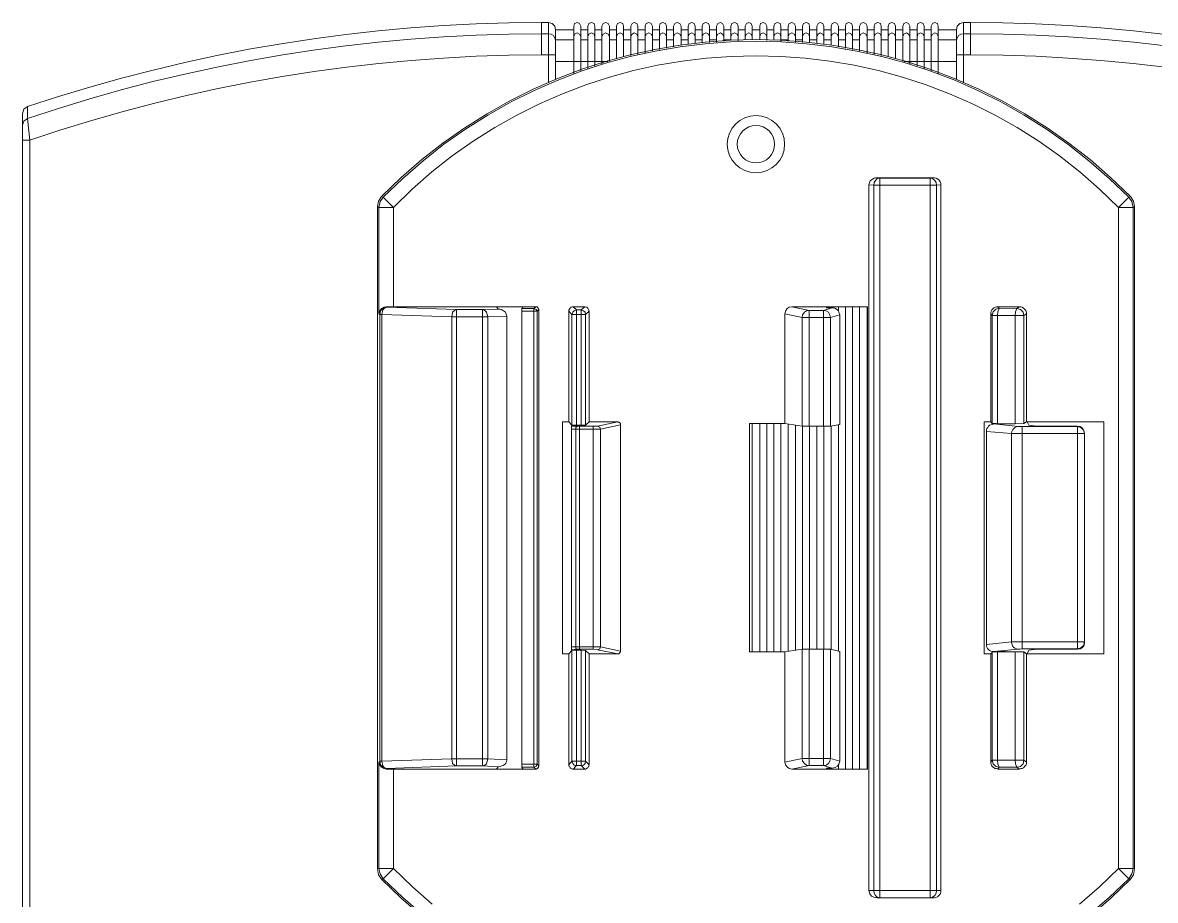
# Model space of a CAD drawing. Header units: millimetres. Extents: x 0 to 204, y 0 to 288.
# Drawn here: x 105.2 to 159.5, y 28.2 to 70.3 of the extents above; entities that cross this region are included whole.
import ezdxf

# ---------------------------------------------------------------- set-up
doc = ezdxf.new("R2010")
doc.units = ezdxf.units.MM

msp = doc.modelspace()

# ---------------------------------------------------------------- linework, layer by layer
at = {"color": 0, "lineweight": 0}
for points in [[(130.048, 70.252167), (128.48219, 70.239058), (126.917055, 70.193365), (125.35323, 70.115264), (123.791348, 70.00493), (122.232044, 69.862538), (120.675952, 69.688263), (119.123705, 69.482281), (117.575939, 69.244766), (116.033286, 68.975893), (114.496381, 68.675839), (112.965858, 68.344778), (111.442351, 67.982885), (109.926495, 67.590336), (108.418922, 67.167305), (106.920268, 66.713968), (105.431167, 66.2305)], [(130.386667, 70.252167), (130.048, 70.252167)], [(130.048, 68.707), (130.048, 70.252167)], [(130.386667, 70.252167), (130.386667, 67.3735)], [(130.725333, 69.9135), (130.683, 70.082833), (130.556, 70.209833), (130.386667, 70.252167)], [(131.931833, 70.082833), (131.868333, 70.209833), (131.7625, 70.252167), (131.6355, 70.209833), (131.593167, 70.082833)], [(131.593167, 67.818), (131.593167, 70.082833)], [(131.931833, 67.945), (131.931833, 70.082833)], [(132.609167, 70.082833), (132.566833, 70.209833), (132.439833, 70.252167), (132.312833, 70.209833), (132.2705, 70.082833)], [(132.2705, 68.050833), (132.2705, 70.082833)], [(132.609167, 68.177833), (132.609167, 70.082833)], [(133.307667, 70.082833), (133.244167, 70.209833), (133.117167, 70.252167), (133.011333, 70.209833), (132.947833, 70.082833)], [(132.947833, 68.283667), (132.947833, 70.082833)], [(133.307667, 68.410667), (133.307667, 70.082833)], [(133.985, 70.082833), (133.942667, 70.209833), (133.815667, 70.252167), (133.688667, 70.209833), (133.646333, 70.082833)], [(133.646333, 68.537667), (133.646333, 70.082833)], [(133.985, 68.622333), (133.985, 70.082833)], [(134.662333, 70.082833), (134.62, 70.209833), (134.493, 70.252167), (134.387167, 70.209833), (134.323667, 70.082833)], [(134.323667, 68.685833), (134.323667, 70.082833)], [(134.662333, 68.749333), (134.662333, 70.082833)], [(135.360833, 70.082833), (135.297333, 70.209833), (135.1915, 70.252167), (135.0645, 70.209833), (135.022167, 70.082833)], [(135.022167, 68.812833), (135.022167, 70.082833)], [(135.360833, 68.8975), (135.360833, 70.082833)], [(136.038167, 70.082833), (135.995833, 70.209833), (135.868833, 70.252167), (135.741833, 70.209833), (135.6995, 70.082833)], [(135.6995, 68.961), (135.6995, 70.082833)], [(136.038167, 69.0245), (136.038167, 70.082833)], [(136.736667, 70.082833), (136.673167, 70.209833), (136.546167, 70.252167), (136.440333, 70.209833), (136.376833, 70.082833)], [(136.376833, 69.088), (136.376833, 70.082833)], [(136.736667, 69.172667), (136.736667, 70.082833)], [(137.414, 70.082833), (137.371667, 70.209833), (137.244667, 70.252167), (137.117667, 70.209833), (137.075333, 70.082833)], [(137.075333, 69.215), (137.075333, 70.082833)], [(137.414, 69.257333), (137.414, 70.082833)], [(138.091333, 70.082833), (138.049, 70.209833), (137.922, 70.252167), (137.795, 70.209833), (137.752667, 70.082833)], [(137.752667, 69.2785), (137.752667, 70.082833)], [(138.091333, 69.299667), (138.091333, 70.082833)], [(138.789833, 70.082833), (138.726333, 70.209833), (138.6205, 70.252167), (138.4935, 70.209833), (138.43, 70.082833)], [(138.43, 69.320833), (138.43, 70.082833)], [(138.789833, 69.342), (138.789833, 70.082833)], [(139.467167, 70.082833), (139.424833, 70.209833), (139.297833, 70.252167), (139.170833, 70.209833), (139.1285, 70.082833)], [(139.1285, 69.426667), (139.1285, 70.082833)], [(139.467167, 69.384333), (139.467167, 70.082833)], [(140.1445, 70.082833), (140.102167, 70.209833), (139.975167, 70.252167), (139.869333, 70.209833), (139.805833, 70.082833)], [(139.805833, 69.426667), (139.805833, 70.082833)], [(140.1445, 69.426667), (140.1445, 70.082833)], [(140.843, 70.082833), (140.7795, 70.209833), (140.673667, 70.252167), (140.546667, 70.209833), (140.504333, 70.082833)], [(140.504333, 69.426667), (140.504333, 70.082833)], [(140.843, 69.4055), (140.843, 70.082833)], [(141.520333, 70.082833), (141.478, 70.209833), (141.351, 70.252167), (141.224, 70.209833), (141.181667, 70.082833)], [(141.181667, 69.426667), (141.181667, 70.082833)], [(141.520333, 69.363167), (141.520333, 70.082833)], [(142.218833, 70.082833), (142.155333, 70.209833), (142.0495, 70.252167), (141.9225, 70.209833), (141.859, 70.082833)], [(141.859, 69.342), (141.859, 70.082833)], [(142.218833, 69.320833), (142.218833, 70.082833)], [(142.896167, 70.082833), (142.853833, 70.209833), (142.726833, 70.252167), (142.599833, 70.209833), (142.5575, 70.082833)], [(142.5575, 69.299667), (142.5575, 70.082833)], [(142.896167, 69.2785), (142.896167, 70.082833)], [(143.5735, 70.082833), (143.531167, 70.209833), (143.404167, 70.252167), (143.298333, 70.209833), (143.234833, 70.082833)], [(143.234833, 69.257333), (143.234833, 70.082833)], [(143.5735, 69.215), (143.5735, 70.082833)], [(144.272, 70.082833), (144.2085, 70.209833), (144.102667, 70.252167), (143.975667, 70.209833), (143.933333, 70.082833)], [(143.933333, 69.172667), (143.933333, 70.082833)], [(144.272, 69.088), (144.272, 70.082833)], [(144.949333, 70.082833), (144.907, 70.209833), (144.78, 70.252167), (144.653, 70.209833), (144.610667, 70.082833)], [(144.610667, 69.0245), (144.610667, 70.082833)], [(144.949333, 68.961), (144.949333, 70.082833)], [(145.647833, 70.082833), (145.584333, 70.209833), (145.457333, 70.252167), (145.3515, 70.209833), (145.288, 70.082833)], [(145.288, 68.8975), (145.288, 70.082833)], [(145.647833, 68.812833), (145.647833, 70.082833)], [(146.325167, 70.082833), (146.282833, 70.209833), (146.155833, 70.252167), (146.028833, 70.209833), (145.9865, 70.082833)], [(145.9865, 68.749333), (145.9865, 70.082833)], [(146.325167, 68.685833), (146.325167, 70.082833)], [(147.0025, 70.082833), (146.960167, 70.209833), (146.833167, 70.252167), (146.706167, 70.209833), (146.663833, 70.082833)], [(146.663833, 68.622333), (146.663833, 70.082833)], [(147.0025, 68.537667), (147.0025, 70.082833)], [(147.701, 70.082833), (147.6375, 70.209833), (147.531667, 70.252167), (147.404667, 70.209833), (147.362333, 70.082833)], [(147.362333, 68.410667), (147.362333, 70.082833)], [(147.701, 68.283667), (147.701, 70.082833)], [(148.378333, 70.082833), (148.336, 70.209833), (148.209, 70.252167), (148.082, 70.209833), (148.039667, 70.082833)], [(148.039667, 68.177833), (148.039667, 70.082833)], [(148.378333, 68.050833), (148.378333, 70.082833)], [(149.055667, 70.082833), (149.013333, 70.209833), (148.886333, 70.252167), (148.7805, 70.209833), (148.717, 70.082833)], [(148.717, 67.945), (148.717, 70.082833)], [(149.055667, 67.818), (149.055667, 70.082833)], [(150.262167, 70.252167), (150.092833, 70.209833), (149.965833, 70.082833), (149.9235, 69.9135)], [(150.262167, 70.252167), (150.600833, 70.252167)], [(150.262167, 70.252167), (150.262167, 67.3735)], [(150.600833, 68.707), (150.600833, 70.252167)], [(175.217667, 66.2305), (173.739157, 66.713259), (172.246884, 67.166162), (170.742079, 67.588995), (169.225979, 67.981546), (167.699815, 68.343598), (166.164824, 68.67494), (164.622238, 68.975356), (163.073292, 69.244633), (161.519219, 69.482557), (159.961254, 69.688914), (158.400631, 69.86349), (156.838584, 70.006071), (155.276346, 70.116443), (153.715153, 70.194392), (152.156237, 70.239705), (150.600833, 70.252167)], [(130.048, 69.723), (128.481558, 69.708191), (126.915854, 69.660817), (125.351527, 69.581022), (123.789215, 69.46895), (122.229557, 69.324747), (120.673192, 69.148554), (119.120759, 68.940518), (117.572896, 68.700782), (116.030242, 68.429491), (114.493435, 68.126787), (112.963115, 67.792817), (111.43992, 67.427723), (109.924489, 67.03165), (108.417461, 66.604743), (106.919474, 66.147145), (105.431167, 65.659)], [(130.386667, 69.723), (130.048, 69.723)], [(130.725333, 69.4055), (130.683, 69.5325), (130.6195, 69.638333), (130.513667, 69.701833), (130.386667, 69.723)], [(131.593167, 69.9135), (130.725333, 69.9135)], [(130.725333, 69.426667), (130.725333, 69.9135)], [(130.725333, 69.617167), (130.725333, 67.521667)], [(131.593167, 69.596), (131.6355, 69.701833), (131.7625, 69.765333), (131.868333, 69.701833), (131.931833, 69.596)], [(132.2705, 69.9135), (131.931833, 69.9135)], [(132.2705, 69.596), (132.312833, 69.701833), (132.439833, 69.765333), (132.566833, 69.701833), (132.609167, 69.596)], [(132.947833, 69.9135), (132.609167, 69.9135)], [(132.947833, 69.596), (133.011333, 69.701833), (133.117167, 69.765333), (133.244167, 69.701833), (133.307667, 69.596)], [(133.646333, 69.9135), (133.307667, 69.9135)], [(133.646333, 69.596), (133.688667, 69.701833), (133.815667, 69.765333), (133.942667, 69.701833), (133.985, 69.596)], [(134.323667, 69.9135), (133.985, 69.9135)], [(134.323667, 69.596), (134.387167, 69.701833), (134.493, 69.765333), (134.62, 69.701833), (134.662333, 69.596)], [(135.022167, 69.9135), (134.662333, 69.9135)], [(135.022167, 69.596), (135.0645, 69.701833), (135.1915, 69.765333), (135.297333, 69.701833), (135.360833, 69.596)], [(135.6995, 69.9135), (135.360833, 69.9135)], [(135.6995, 69.596), (135.741833, 69.701833), (135.868833, 69.765333), (135.995833, 69.701833), (136.038167, 69.596)], [(136.376833, 69.9135), (136.038167, 69.9135)], [(136.376833, 69.596), (136.440333, 69.701833), (136.546167, 69.765333), (136.673167, 69.701833), (136.736667, 69.596)], [(137.075333, 69.9135), (136.736667, 69.9135)], [(137.075333, 69.596), (137.117667, 69.701833), (137.244667, 69.765333), (137.371667, 69.701833), (137.414, 69.596)], [(137.752667, 69.9135), (137.414, 69.9135)], [(137.752667, 69.596), (137.795, 69.701833), (137.922, 69.765333), (138.049, 69.701833), (138.091333, 69.596)], [(138.43, 69.9135), (138.091333, 69.9135)], [(138.43, 69.596), (138.4935, 69.701833), (138.6205, 69.765333), (138.726333, 69.701833), (138.789833, 69.596)], [(139.1285, 69.9135), (138.789833, 69.9135)], [(139.1285, 69.596), (139.170833, 69.701833), (139.297833, 69.765333), (139.424833, 69.701833), (139.467167, 69.596)], [(139.805833, 69.9135), (139.467167, 69.9135)], [(139.805833, 69.596), (139.869333, 69.701833), (139.975167, 69.765333), (140.102167, 69.701833), (140.1445, 69.596)], [(140.504333, 69.9135), (140.1445, 69.9135)], [(140.504333, 69.596), (140.546667, 69.701833), (140.673667, 69.765333), (140.7795, 69.701833), (140.843, 69.596)], [(141.181667, 69.9135), (140.843, 69.9135)], [(141.181667, 69.596), (141.224, 69.701833), (141.351, 69.765333), (141.478, 69.701833), (141.520333, 69.596)], [(141.859, 69.9135), (141.520333, 69.9135)], [(141.859, 69.596), (141.9225, 69.701833), (142.0495, 69.765333), (142.155333, 69.701833), (142.218833, 69.596)], [(142.5575, 69.9135), (142.218833, 69.9135)], [(142.5575, 69.596), (142.599833, 69.701833), (142.726833, 69.765333), (142.853833, 69.701833), (142.896167, 69.596)], [(143.234833, 69.9135), (142.896167, 69.9135)], [(143.234833, 69.596), (143.298333, 69.701833), (143.404167, 69.765333), (143.531167, 69.701833), (143.5735, 69.596)], [(143.933333, 69.9135), (143.5735, 69.9135)], [(143.933333, 69.596), (143.975667, 69.701833), (144.102667, 69.765333), (144.2085, 69.701833), (144.272, 69.596)], [(144.610667, 69.9135), (144.272, 69.9135)], [(144.610667, 69.596), (144.653, 69.701833), (144.78, 69.765333), (144.907, 69.701833), (144.949333, 69.596)], [(145.288, 69.9135), (144.949333, 69.9135)], [(145.288, 69.596), (145.3515, 69.701833), (145.457333, 69.765333), (145.584333, 69.701833), (145.647833, 69.596)], [(145.9865, 69.9135), (145.647833, 69.9135)], [(145.9865, 69.596), (146.028833, 69.701833), (146.155833, 69.765333), (146.282833, 69.701833), (146.325167, 69.596)], [(146.663833, 69.9135), (146.325167, 69.9135)], [(146.663833, 69.596), (146.706167, 69.701833), (146.833167, 69.765333), (146.960167, 69.701833), (147.0025, 69.596)], [(147.362333, 69.9135), (147.0025, 69.9135)], [(147.362333, 69.596), (147.404667, 69.701833), (147.531667, 69.765333), (147.6375, 69.701833), (147.701, 69.596)], [(148.039667, 69.9135), (147.701, 69.9135)], [(148.039667, 69.596), (148.082, 69.701833), (148.209, 69.765333), (148.336, 69.701833), (148.378333, 69.596)], [(148.717, 69.9135), (148.378333, 69.9135)], [(148.717, 69.596), (148.7805, 69.701833), (148.886333, 69.765333), (149.013333, 69.701833), (149.055667, 69.596)], [(149.9235, 69.9135), (149.055667, 69.9135)], [(149.9235, 69.9135), (149.9235, 69.426667)], [(149.9235, 69.4055), (149.965833, 69.5325), (150.029333, 69.638333), (150.135167, 69.701833), (150.262167, 69.723)], [(149.9235, 67.521667), (149.9235, 69.617167)], [(150.600833, 69.723), (150.262167, 69.723)], [(175.217667, 65.659), (173.729301, 66.147145), (172.231271, 66.604743), (170.724213, 67.03165), (169.208764, 67.427723), (167.685562, 67.792817), (166.155243, 68.126787), (164.618445, 68.429491), (163.075805, 68.700782), (161.52796, 68.940518), (159.975548, 69.148554), (158.419205, 69.324747), (156.859569, 69.46895), (155.297276, 69.581022), (153.732965, 69.660817), (152.167271, 69.708191), (150.600833, 69.723)], [(158.263167, 61.933667), (157.313716, 62.84256), (156.331029, 63.692815), (155.317321, 64.484432), (154.274809, 65.21741), (153.205707, 65.891751), (152.112232, 66.507453), (150.9966, 67.064516), (149.861025, 67.562942), (148.707725, 68.002729), (147.538914, 68.383878), (146.356809, 68.706388), (145.163625, 68.97026), (143.961578, 69.175494), (142.752884, 69.32209), (141.539758, 69.410048), (140.324417, 69.439367), (139.109075, 69.410048), (137.895949, 69.32209), (136.687255, 69.175494), (135.485208, 68.97026), (134.292024, 68.706388), (133.109919, 68.383878), (131.941108, 68.002729), (130.787808, 67.562942), (129.652234, 67.064516), (128.536601, 66.507453), (127.443126, 65.891751), (126.374025, 65.21741), (125.331512, 64.484432), (124.317805, 63.692815), (123.335117, 62.84256), (122.385667, 61.933667)], [(158.1785, 61.891333), (157.242786, 62.795346), (156.272212, 63.641013), (155.269101, 64.428338), (154.235776, 65.157323), (153.174562, 65.827969), (152.087783, 66.44028), (150.977761, 66.994256), (149.84682, 67.4899), (148.697285, 67.927215), (147.531479, 68.306201), (146.351726, 68.626863), (145.160349, 68.889201), (143.959672, 69.093217), (142.752019, 69.238915), (141.539713, 69.326296), (140.325078, 69.355361), (139.110438, 69.326115), (137.898117, 69.238557), (136.690438, 69.092691), (135.489725, 68.888519), (134.298301, 68.626042), (133.118491, 68.305264), (131.952618, 67.926185), (130.803005, 67.488809), (129.671977, 66.993137), (128.561857, 66.439171), (127.474969, 65.826914), (126.413636, 65.156368), (125.380182, 64.427535), (124.376931, 63.640416), (123.406207, 62.795015), (122.470333, 61.891333)], [(130.725333, 69.426667), (131.593167, 69.426667)], [(130.725333, 69.4055), (130.725333, 69.426667)], [(130.725333, 69.384333), (130.725333, 69.4055)], [(131.931833, 69.426667), (132.2705, 69.426667)], [(132.609167, 69.426667), (132.947833, 69.426667)], [(133.307667, 69.426667), (133.646333, 69.426667)], [(133.985, 69.426667), (134.323667, 69.426667)], [(134.662333, 69.426667), (135.022167, 69.426667)], [(135.360833, 69.426667), (135.6995, 69.426667)], [(136.038167, 69.426667), (136.376833, 69.426667)], [(136.736667, 69.426667), (137.075333, 69.426667)], [(137.414, 69.426667), (137.752667, 69.426667)], [(138.091333, 69.426667), (138.43, 69.426667)], [(138.789833, 69.426667), (139.1285, 69.426667)], [(141.520333, 69.426667), (141.859, 69.426667)], [(142.218833, 69.426667), (142.5575, 69.426667)], [(142.896167, 69.426667), (143.234833, 69.426667)], [(143.5735, 69.426667), (143.933333, 69.426667)], [(144.272, 69.426667), (144.610667, 69.426667)], [(144.949333, 69.426667), (145.288, 69.426667)], [(145.647833, 69.426667), (145.9865, 69.426667)], [(146.325167, 69.426667), (146.663833, 69.426667)], [(147.0025, 69.426667), (147.362333, 69.426667)], [(147.701, 69.426667), (148.039667, 69.426667)], [(148.378333, 69.426667), (148.717, 69.426667)], [(149.055667, 69.426667), (149.9235, 69.426667)], [(149.9235, 69.426667), (149.9235, 69.4055)], [(149.9235, 69.4055), (149.9235, 69.384333)], [(130.048, 68.707), (128.483615, 68.689329), (126.921675, 68.639783), (125.362584, 68.558403), (123.806744, 68.445228), (122.254558, 68.300299), (120.706431, 68.123656), (119.162764, 67.915339), (117.62396, 67.67539), (116.090424, 67.403847), (114.562558, 67.100752), (113.040764, 66.766144), (111.525447, 66.400065), (110.017009, 66.002554), (108.515853, 65.573651), (107.022382, 65.113398), (105.537, 64.621833)], [(157.691667, 61.4045), (156.784782, 62.283725), (155.843334, 63.106226), (154.869626, 63.872002), (153.865963, 64.581054), (152.83465, 65.233383), (151.77799, 65.828987), (150.698287, 66.367866), (149.597848, 66.850022), (148.478974, 67.275453), (147.343971, 67.64416), (146.195144, 67.956144), (145.034796, 68.211402), (143.865232, 68.409937), (142.688755, 68.551747), (141.507671, 68.636834), (140.324284, 68.665196), (139.140898, 68.636834), (137.959818, 68.551747), (136.783347, 68.409937), (135.613789, 68.211402), (134.453451, 67.956144), (133.304635, 67.64416), (132.169645, 67.275453), (131.050787, 66.850022), (129.950365, 66.367866), (128.870682, 65.828987), (127.814044, 65.233383), (126.782754, 64.581054), (125.779117, 63.872002), (124.805438, 63.106226), (123.864019, 62.283725), (122.957167, 61.4045)], [(130.725333, 68.707), (130.048, 68.707)], [(130.725333, 68.3895), (133.244167, 68.3895)], [(147.404667, 68.3895), (149.9235, 68.3895)], [(150.600833, 68.707), (149.9235, 68.707)], [(175.111833, 64.621833), (173.626451, 65.113398), (172.132981, 65.573651), (170.631825, 66.002554), (169.123386, 66.400065), (167.608069, 66.766144), (166.086276, 67.100752), (164.558409, 67.403847), (163.024873, 67.67539), (161.48607, 67.915339), (159.942403, 68.123656), (158.394275, 68.300299), (156.84209, 68.445228), (155.28625, 68.558403), (153.727158, 68.639783), (152.165218, 68.689329), (150.600833, 68.707)], [(105.431167, 66.2305), (105.261833, 66.1035), (105.198333, 65.891833)], [(105.431167, 65.659), (105.431167, 66.2305)], [(105.198333, 25.251833), (105.198333, 65.891833)], [(105.198333, 65.3415), (105.261833, 65.532), (105.431167, 65.659)], [(105.537, 64.621833), (105.431167, 65.659)], [(105.198333, 64.621833), (105.537, 64.621833)], [(105.537, 26.543), (105.537, 64.621833)], [(146.134667, 62.822667), (146.05, 62.822667), (145.9865, 62.8015), (145.901833, 62.759167), (145.8595, 62.716833), (145.796, 62.6745), (145.7325, 62.484)], [(145.7325, 62.484), (145.965333, 62.462833)], [(145.7325, 62.484), (145.7325, 28.680833)], [(145.965333, 62.462833), (145.9865, 62.589833), (146.05, 62.695667), (146.134667, 62.780333), (146.261667, 62.8015)], [(148.971, 62.462833), (145.965333, 62.462833)], [(145.965333, 28.680833), (145.965333, 62.462833)], [(146.134667, 62.822667), (148.801667, 62.822667)], [(146.261667, 62.8015), (146.134667, 62.822667)], [(146.261667, 62.8015), (148.674667, 62.8015)], [(146.261667, 62.8015), (146.261667, 28.342167)], [(148.801667, 62.822667), (148.674667, 62.8015)], [(148.674667, 28.342167), (148.674667, 62.8015)], [(148.674667, 62.8015), (148.7805, 62.780333), (148.886333, 62.695667), (148.949833, 62.589833), (148.971, 62.462833)], [(149.182667, 62.484), (149.182667, 62.5475), (149.1615, 62.611), (149.119167, 62.6745), (149.076833, 62.716833), (148.949833, 62.8015), (148.865167, 62.822667), (148.801667, 62.822667)], [(148.971, 62.462833), (149.182667, 62.484)], [(148.971, 62.462833), (148.971, 28.680833)], [(149.182667, 62.484), (149.182667, 28.680833)], [(122.385667, 61.933667), (122.2375, 61.700833), (122.195167, 61.446833)], [(122.470333, 61.891333), (122.322167, 61.679667), (122.258667, 61.4045)], [(122.470333, 61.891333), (122.385667, 61.933667)], [(122.470333, 61.891333), (122.957167, 61.4045)], [(158.1785, 61.891333), (157.691667, 61.4045)], [(158.263167, 61.933667), (158.1785, 61.891333)], [(158.390167, 61.4045), (158.326667, 61.679667), (158.1785, 61.891333)], [(158.453667, 61.446833), (158.411333, 61.700833), (158.263167, 61.933667)], [(122.195167, 29.718), (122.195167, 61.446833)], [(122.195167, 61.446833), (122.258667, 61.4045)], [(122.957167, 61.4045), (122.258667, 61.4045)], [(122.258667, 56.3245), (122.258667, 61.4045)], [(122.957167, 61.4045), (122.957167, 56.642)], [(158.390167, 61.4045), (157.691667, 61.4045)], [(157.691667, 29.739167), (157.691667, 61.4045)], [(158.390167, 61.4045), (158.453667, 61.446833)], [(158.390167, 61.4045), (158.390167, 29.739167)], [(158.453667, 29.718), (158.453667, 61.446833)], [(122.258667, 56.3245), (122.301, 56.4515), (122.385667, 56.557333), (122.4915, 56.620833), (122.6185, 56.642)], [(122.639667, 56.620833), (122.470333, 56.5785), (122.343333, 56.4515), (122.301, 56.282167)], [(122.639667, 56.620833), (122.533833, 56.5785), (122.449167, 56.493833), (122.406833, 56.282167)], [(122.639667, 56.620833), (122.6185, 56.642)], [(122.6185, 56.642), (122.957167, 56.642)], [(125.984, 56.515), (122.639667, 56.620833)], [(122.957167, 56.642), (129.772833, 56.642)], [(125.751167, 56.155167), (125.7935, 56.388), (125.878167, 56.472667), (125.984, 56.515)], [(125.984, 56.515), (125.984, 34.649833)], [(125.984, 56.515), (127.232833, 56.515)], [(127.973667, 56.536167), (127.232833, 56.515)], [(127.232833, 34.649833), (127.232833, 56.515)], [(127.232833, 56.515), (127.338667, 56.472667), (127.423333, 56.388), (127.486833, 56.155167)], [(127.889, 56.642), (127.973667, 56.536167)], [(127.973667, 56.536167), (127.994833, 56.536167)], [(128.397, 56.1975), (128.3335, 56.388), (128.143, 56.515), (128.058333, 56.536167), (127.973667, 56.536167)], [(129.180167, 56.642), (129.116667, 56.557333)], [(129.116667, 56.557333), (129.688167, 56.557333)], [(129.116667, 56.557333), (129.116667, 56.430333)], [(129.836333, 56.430333), (129.116667, 56.430333)], [(129.116667, 56.430333), (129.116667, 34.7345)], [(129.772833, 56.642), (129.688167, 56.557333)], [(129.688167, 34.586333), (129.688167, 56.557333)], [(129.836333, 56.430333), (129.794, 56.515), (129.688167, 56.557333)], [(129.921, 56.515), (129.899833, 56.536167), (129.899833, 56.557333), (129.878667, 56.5785), (129.878667, 56.599667), (129.836333, 56.642), (129.772833, 56.642)], [(129.836333, 56.430333), (129.921, 56.515)], [(129.836333, 56.430333), (129.836333, 34.7345)], [(129.921, 56.515), (129.921, 34.649833)], [(131.572, 56.642), (131.529667, 56.642), (131.487333, 56.620833), (131.445, 56.620833), (131.419071, 56.575093), (131.388115, 56.530346), (131.364434, 56.483217), (131.360333, 56.430333)], [(131.360333, 56.430333), (131.360333, 51.138667)], [(131.360333, 56.430333), (131.5085, 56.282167)], [(131.720167, 56.493833), (131.614333, 56.4515), (131.550833, 56.388), (131.5085, 56.282167)], [(132.122333, 56.642), (131.572, 56.642)], [(131.720167, 56.493833), (131.572, 56.642)], [(131.720167, 56.493833), (131.953, 56.493833)], [(131.720167, 56.493833), (131.720167, 50.969333)], [(132.122333, 56.642), (131.953, 56.493833)], [(131.953, 50.969333), (131.953, 56.493833)], [(132.164667, 56.282167), (132.1435, 56.388), (132.058833, 56.4515), (131.953, 56.493833)], [(132.334, 56.430333), (132.308418, 56.51113), (132.276718, 56.576119), (132.220742, 56.621131), (132.122333, 56.642)], [(132.164667, 56.282167), (132.334, 56.430333)], [(132.334, 56.430333), (132.334, 51.138667)], [(141.710833, 56.303333), (141.732, 56.430333), (141.816667, 56.557333), (141.9225, 56.620833), (142.0495, 56.642)], [(142.0495, 56.642), (145.669, 56.642)], [(142.875, 56.472667), (142.0495, 56.642)], [(142.536333, 56.134), (142.5575, 56.261), (142.642167, 56.388), (142.748, 56.4515), (142.875, 56.472667)], [(142.875, 56.472667), (143.552333, 56.472667)], [(142.875, 56.472667), (142.875, 50.927)], [(143.975667, 56.599667), (143.552333, 56.472667)], [(143.552333, 50.927), (143.552333, 56.472667)], [(143.552333, 56.472667), (143.679333, 56.4515), (143.806333, 56.388), (143.869833, 56.261), (143.891, 56.134)], [(143.721667, 56.599667), (143.679333, 56.642)], [(143.721667, 56.599667), (143.975667, 56.599667)], [(143.933333, 56.599667), (143.933333, 56.642)], [(144.3355, 56.261), (144.293167, 56.388), (144.272, 56.4515), (144.229667, 56.493833), (144.102667, 56.5785), (144.039167, 56.599667), (143.975667, 56.599667)], [(144.272, 56.4515), (144.272, 56.642)], [(144.610667, 34.501667), (144.610667, 56.642)], [(144.949333, 34.501667), (144.949333, 56.642)], [(145.288, 34.501667), (145.288, 56.642)], [(145.647833, 34.501667), (145.647833, 56.642)], [(145.669, 34.501667), (145.669, 56.642)], [(151.913167, 56.642), (151.848044, 56.63762), (151.783901, 56.618799), (151.723504, 56.587337), (151.669618, 56.54503), (151.625009, 56.493678), (151.592442, 56.435079), (151.574684, 56.371032), (151.5745, 56.303333)], [(151.976667, 56.5785), (151.807333, 56.536167), (151.680333, 56.409167), (151.638, 56.218667)], [(151.976667, 56.5785), (151.913167, 56.409167), (151.892, 56.218667)], [(151.976667, 56.5785), (151.913167, 56.642)], [(152.950333, 56.642), (151.913167, 56.642)], [(152.823333, 56.557333), (151.976667, 56.5785)], [(152.738667, 56.218667), (152.759833, 56.409167), (152.823333, 56.557333)], [(152.950333, 56.642), (152.823333, 56.557333)], [(153.162, 56.218667), (153.119667, 56.388), (152.992667, 56.515), (152.823333, 56.557333)], [(153.289, 56.303333), (153.289, 56.366833), (153.267833, 56.430333), (153.2255, 56.493833), (153.140833, 56.5785), (153.077333, 56.620833), (153.013833, 56.642), (152.950333, 56.642)], [(122.258667, 56.3245), (122.301, 56.282167)], [(122.301, 34.882667), (122.301, 56.282167)], [(122.406833, 56.282167), (122.301, 56.282167)], [(122.406833, 56.282167), (122.406833, 34.882667)], [(122.406833, 56.282167), (125.751167, 56.155167)], [(125.751167, 34.9885), (125.751167, 56.155167)], [(127.486833, 56.155167), (125.751167, 56.155167)], [(127.486833, 56.155167), (128.397, 56.1975)], [(127.486833, 56.155167), (127.486833, 34.9885)], [(128.397, 56.1975), (128.397, 34.946167)], [(132.164667, 56.282167), (131.5085, 56.282167)], [(131.5085, 50.969333), (131.5085, 56.282167)], [(132.164667, 56.282167), (132.164667, 50.969333)], [(141.710833, 56.303333), (142.536333, 56.134)], [(141.710833, 56.303333), (141.710833, 51.054)], [(143.891, 56.134), (142.536333, 56.134)], [(142.536333, 50.927), (142.536333, 56.134)], [(143.891, 56.134), (144.3355, 56.261)], [(143.891, 56.134), (143.891, 50.927)], [(144.3355, 56.261), (144.3355, 51.011667)], [(151.5745, 56.303333), (151.638, 56.218667)], [(151.5745, 56.303333), (151.5745, 51.138667)], [(151.892, 56.218667), (151.638, 56.218667)], [(151.638, 51.054), (151.638, 56.218667)], [(152.738667, 56.218667), (151.892, 56.218667)], [(151.892, 56.218667), (151.892, 51.032833)], [(153.162, 56.218667), (152.738667, 56.218667)], [(152.738667, 51.032833), (152.738667, 56.218667)], [(153.162, 56.218667), (153.289, 56.303333)], [(153.162, 56.218667), (153.162, 51.054)], [(153.289, 56.303333), (153.289, 51.138667)], [(131.064, 40.026167), (131.064, 51.138667)], [(131.064, 51.138667), (131.360333, 51.138667)], [(131.5085, 50.969333), (131.360333, 51.138667)], [(132.164667, 50.969333), (132.334, 51.138667)], [(132.334, 51.138667), (133.709833, 51.138667)], [(133.709833, 51.138667), (132.736167, 50.927)], [(133.836833, 50.9905), (133.836833, 51.054), (133.7945, 51.096333), (133.773333, 51.096333), (133.752167, 51.1175), (133.731, 51.1175), (133.709833, 51.138667)], [(140.0175, 51.054), (141.710833, 51.054)], [(140.0175, 40.110833), (140.0175, 51.054)], [(140.1445, 40.110833), (140.1445, 51.054)], [(140.504333, 40.110833), (140.504333, 51.054)], [(140.843, 40.110833), (140.843, 51.054)], [(141.181667, 40.110833), (141.181667, 51.054)], [(141.520333, 40.110833), (141.520333, 51.054)], [(142.536333, 50.927), (141.710833, 51.054)], [(141.859, 40.132), (141.859, 51.032833)], [(143.891, 50.927), (144.3355, 51.011667)], [(144.272, 40.153167), (144.272, 51.011667)], [(151.257, 51.138667), (151.5745, 51.138667)], [(151.257, 40.026167), (151.257, 51.138667)], [(151.722667, 51.032833), (151.659167, 51.011667), (151.5745, 50.9905), (151.511, 50.969333), (151.468667, 50.927), (151.426333, 50.8635), (151.384, 50.821167), (151.362833, 50.757667), (151.362833, 50.673)], [(151.638, 51.054), (151.5745, 51.138667)], [(151.638, 51.054), (151.849667, 51.054), (151.892, 51.032833)], [(152.273, 51.032833), (151.722667, 51.032833)], [(152.886833, 50.905833), (151.722667, 51.032833)], [(151.892, 51.032833), (152.738667, 51.032833)], [(152.273, 51.032833), (152.294167, 51.032833)], [(153.162, 51.054), (152.738667, 51.032833)], [(153.289, 51.138667), (153.162, 51.054)], [(156.993167, 51.138667), (153.289, 51.138667)], [(153.310167, 51.138667), (153.394833, 50.969333)], [(156.993167, 51.138667), (156.993167, 40.026167)], [(131.487333, 50.927), (131.720167, 50.927)], [(131.7625, 50.927), (131.487333, 50.927)], [(131.487333, 50.927), (131.487333, 40.216667)], [(131.487333, 50.778833), (131.699, 50.778833)], [(131.720167, 50.969333), (131.5085, 50.969333)], [(131.593167, 50.927), (131.593167, 50.969333)], [(131.699, 50.778833), (131.699, 50.8635), (131.7625, 50.927)], [(131.699, 40.364833), (131.699, 50.778833)], [(131.699, 50.778833), (131.868333, 50.778833)], [(131.720167, 50.927), (131.720167, 50.969333)], [(131.720167, 50.969333), (131.953, 50.969333)], [(131.720167, 50.969333), (131.741333, 50.969333)], [(131.7625, 50.927), (131.868333, 50.927)], [(131.868333, 50.927), (132.5245, 50.927)], [(131.868333, 50.927), (131.868333, 40.237833)], [(132.5245, 50.778833), (131.868333, 50.778833)], [(132.164667, 50.969333), (131.953, 50.969333)], [(132.5245, 40.237833), (132.5245, 50.927)], [(132.736167, 50.927), (132.842, 50.884667), (132.884333, 50.778833), (132.5245, 50.778833)], [(132.736167, 50.927), (132.5245, 50.927)], [(132.884333, 50.778833), (133.836833, 50.9905)], [(132.884333, 50.778833), (132.884333, 40.364833)], [(133.836833, 50.9905), (133.836833, 40.153167)], [(142.218833, 40.174333), (142.218833, 50.969333)], [(142.536333, 50.927), (142.875, 50.927)], [(142.5575, 40.237833), (142.5575, 50.927)], [(142.875, 50.927), (143.552333, 50.927)], [(142.896167, 40.237833), (142.896167, 50.927)], [(143.234833, 40.237833), (143.234833, 50.927)], [(143.552333, 50.927), (143.891, 50.927)], [(143.5735, 40.237833), (143.5735, 50.927)], [(143.933333, 40.237833), (143.933333, 50.927)], [(151.362833, 50.673), (152.569333, 50.567167)], [(151.362833, 50.673), (151.362833, 40.470667)], [(153.077333, 50.905833), (152.975764, 50.911148), (152.883113, 50.907933), (152.800358, 50.893648), (152.72848, 50.865749), (152.668459, 50.821694), (152.621274, 50.75894), (152.587906, 50.674945), (152.569333, 50.567167)], [(152.569333, 40.597667), (152.569333, 50.567167)], [(152.569333, 50.567167), (153.077333, 50.567167)], [(153.077333, 50.905833), (155.723167, 50.905833)], [(153.077333, 50.905833), (153.077333, 40.259)], [(156.061833, 50.567167), (153.077333, 50.567167)], [(153.394833, 50.969333), (153.775833, 50.927)], [(155.723167, 50.927), (153.775833, 50.927)], [(155.723167, 40.237833), (155.723167, 50.927)], [(156.061833, 50.588333), (156.034614, 50.725338), (155.964996, 50.83347), (155.859129, 50.9037), (155.723167, 50.927)], [(156.061833, 50.567167), (156.0195, 50.7365), (155.8925, 50.8635), (155.723167, 50.905833)], [(156.061833, 50.6095), (156.061833, 50.567167)], [(156.061833, 50.588333), (156.061833, 40.5765)], [(131.5085, 40.174333), (131.360333, 40.026167)], [(131.487333, 40.364833), (131.699, 40.364833)], [(131.487333, 40.216667), (131.7625, 40.237833)], [(131.487333, 40.216667), (131.720167, 40.216667)], [(131.5085, 40.174333), (131.529667, 40.1955), (131.720167, 40.1955)], [(131.5085, 34.882667), (131.5085, 40.174333)], [(131.593167, 40.174333), (131.593167, 40.216667)], [(131.868333, 40.364833), (131.699, 40.364833)], [(131.7625, 40.237833), (131.699, 40.280167), (131.699, 40.364833)], [(131.720167, 40.216667), (131.720167, 40.1955)], [(131.720167, 40.1955), (131.720167, 34.671)], [(131.720167, 40.1955), (131.953, 40.1955)], [(131.720167, 40.1955), (131.741333, 40.1955)], [(131.7625, 40.237833), (131.868333, 40.237833)], [(131.868333, 40.364833), (132.5245, 40.364833)], [(132.5245, 40.237833), (131.868333, 40.237833)], [(131.953, 34.671), (131.953, 40.1955)], [(131.953, 40.1955), (132.164667, 40.174333)], [(132.164667, 40.174333), (132.164667, 34.882667)], [(132.164667, 40.174333), (132.334, 40.026167)], [(132.5245, 40.364833), (132.884333, 40.364833)], [(132.5245, 40.237833), (132.736167, 40.216667)], [(132.884333, 40.364833), (132.842, 40.259), (132.736167, 40.216667)], [(132.736167, 40.216667), (133.709833, 40.026167)], [(133.836833, 40.153167), (132.884333, 40.364833)], [(133.709833, 40.026167), (133.752167, 40.026167), (133.836833, 40.110833), (133.836833, 40.153167)], [(142.536333, 40.237833), (141.710833, 40.110833)], [(142.536333, 35.009667), (142.536333, 40.237833)], [(142.875, 40.237833), (142.536333, 40.237833)], [(142.875, 40.237833), (143.552333, 40.237833)], [(142.875, 40.237833), (142.875, 34.671)], [(143.552333, 34.671), (143.552333, 40.237833)], [(143.891, 40.237833), (143.552333, 40.237833)], [(143.891, 40.237833), (144.3355, 40.132)], [(143.891, 40.237833), (143.891, 35.009667)], [(152.569333, 40.597667), (151.362833, 40.470667)], [(151.362833, 40.470667), (151.367573, 40.405197), (151.386464, 40.340607), (151.418179, 40.279764), (151.461391, 40.22553), (151.514772, 40.180772), (151.576997, 40.148355), (151.646737, 40.131142), (151.722667, 40.132)], [(151.722667, 40.132), (152.886833, 40.237833)], [(153.077333, 40.597667), (152.569333, 40.597667)], [(152.569333, 40.597667), (152.580237, 40.496081), (152.612245, 40.411053), (152.66232, 40.342767), (152.727422, 40.291411), (152.804513, 40.257171), (152.890554, 40.240231), (152.982507, 40.240779), (153.077333, 40.259)], [(153.077333, 40.597667), (156.061833, 40.597667)], [(155.723167, 40.259), (153.077333, 40.259)], [(153.394833, 40.1955), (153.310167, 40.026167)], [(153.394833, 40.1955), (153.775833, 40.237833)], [(155.723167, 40.237833), (153.775833, 40.237833)], [(155.723167, 40.259), (155.8925, 40.301333), (156.0195, 40.428333), (156.061833, 40.597667)], [(155.723167, 40.237833), (155.867365, 40.261381), (155.972933, 40.326733), (156.038285, 40.432302), (156.061833, 40.5765)], [(156.061833, 40.597667), (156.061833, 40.534167)], [(131.064, 40.026167), (131.360333, 40.026167)], [(131.360333, 40.026167), (131.360333, 34.713333)], [(132.334, 40.026167), (132.334, 34.713333)], [(132.334, 40.026167), (133.709833, 40.026167)], [(140.0175, 40.110833), (141.710833, 40.110833)], [(141.710833, 40.110833), (141.710833, 34.840333)], [(144.3355, 40.132), (144.3355, 34.882667)], [(151.257, 40.026167), (151.5745, 40.026167)], [(151.638, 40.089667), (151.5745, 40.026167)], [(151.5745, 40.026167), (151.5745, 34.840333)], [(151.892, 40.110833), (151.659167, 40.110833), (151.638, 40.089667)], [(151.638, 34.925), (151.638, 40.089667)], [(152.273, 40.132), (151.722667, 40.132)], [(152.738667, 40.110833), (151.892, 40.110833)], [(151.892, 40.110833), (151.892, 34.925)], [(152.273, 40.132), (152.273, 40.110833)], [(152.738667, 34.925), (152.738667, 40.110833)], [(152.738667, 40.110833), (153.162, 40.110833)], [(153.162, 40.110833), (153.289, 40.026167)], [(153.162, 40.110833), (153.162, 34.925)], [(153.289, 40.026167), (156.993167, 40.026167)], [(153.289, 40.026167), (153.289, 34.840333)], [(122.301, 34.882667), (122.258667, 34.819167)], [(122.258667, 29.739167), (122.258667, 34.819167)], [(122.6185, 34.501667), (122.4915, 34.522833), (122.385667, 34.586333), (122.301, 34.692167), (122.258667, 34.819167)], [(122.301, 34.882667), (122.406833, 34.882667)], [(122.301, 34.882667), (122.343333, 34.713333), (122.470333, 34.586333), (122.639667, 34.522833)], [(125.751167, 34.9885), (122.406833, 34.882667)], [(122.406833, 34.882667), (122.449167, 34.649833), (122.533833, 34.565167), (122.639667, 34.522833)], [(125.751167, 34.9885), (127.486833, 34.9885)], [(125.984, 34.649833), (125.878167, 34.692167), (125.7935, 34.776833), (125.751167, 34.9885)], [(127.486833, 34.9885), (127.423333, 34.755667), (127.338667, 34.692167), (127.232833, 34.649833)], [(128.397, 34.946167), (127.486833, 34.9885)], [(127.973667, 34.6075), (128.065955, 34.630907), (128.143645, 34.651289), (128.208412, 34.67286), (128.26193, 34.69984), (128.305874, 34.736443), (128.341917, 34.786888), (128.371734, 34.85539), (128.397, 34.946167)], [(129.116667, 34.7345), (129.836333, 34.7345)], [(129.116667, 34.7345), (129.116667, 34.586333)], [(129.688167, 34.586333), (129.794, 34.628667), (129.836333, 34.7345)], [(129.921, 34.649833), (129.836333, 34.7345)], [(131.5085, 34.882667), (131.360333, 34.713333)], [(131.5085, 34.882667), (132.164667, 34.882667)], [(131.5085, 34.882667), (131.550833, 34.776833), (131.614333, 34.692167), (131.720167, 34.671)], [(131.953, 34.671), (132.058833, 34.692167), (132.1435, 34.776833), (132.164667, 34.882667)], [(132.334, 34.713333), (132.164667, 34.882667)], [(142.536333, 35.009667), (141.710833, 34.840333)], [(142.0495, 34.501667), (141.9225, 34.522833), (141.816667, 34.6075), (141.732, 34.713333), (141.710833, 34.840333)], [(142.536333, 35.009667), (143.891, 35.009667)], [(142.875, 34.671), (142.748, 34.692167), (142.642167, 34.776833), (142.5575, 34.882667), (142.536333, 35.009667)], [(143.891, 35.009667), (143.869833, 34.882667), (143.806333, 34.776833), (143.679333, 34.692167), (143.552333, 34.671)], [(144.3355, 34.882667), (143.891, 35.009667)], [(143.975667, 34.544), (144.121584, 34.58119), (144.221994, 34.642028), (144.289198, 34.738518), (144.3355, 34.882667)], [(151.638, 34.925), (151.5745, 34.840333)], [(151.5745, 34.840333), (151.5745, 34.776833), (151.616833, 34.649833), (151.659167, 34.6075), (151.786167, 34.522833), (151.849667, 34.522833), (151.913167, 34.501667)], [(151.638, 34.925), (151.892, 34.925)], [(151.638, 34.925), (151.680333, 34.755667), (151.807333, 34.628667), (151.976667, 34.586333)], [(151.892, 34.925), (152.738667, 34.925)], [(151.892, 34.925), (151.913167, 34.7345), (151.976667, 34.586333)], [(152.738667, 34.925), (153.162, 34.925)], [(152.823333, 34.586333), (152.759833, 34.755667), (152.738667, 34.925)], [(152.823333, 34.586333), (152.992667, 34.628667), (153.119667, 34.755667), (153.162, 34.925)], [(152.950333, 34.501667), (153.013833, 34.522833), (153.077333, 34.522833), (153.140833, 34.565167), (153.2255, 34.649833), (153.267833, 34.713333), (153.289, 34.776833), (153.289, 34.840333)], [(153.289, 34.840333), (153.162, 34.925)], [(122.6185, 34.501667), (122.639667, 34.522833)], [(122.957167, 34.501667), (122.6185, 34.501667)], [(122.639667, 34.522833), (125.984, 34.649833)], [(122.957167, 34.501667), (122.957167, 29.739167)], [(122.957167, 34.501667), (129.772833, 34.501667)], [(127.232833, 34.649833), (125.984, 34.649833)], [(127.232833, 34.649833), (127.973667, 34.6075)], [(127.973667, 34.6075), (127.889, 34.501667)], [(127.973667, 34.6075), (127.994833, 34.6075)], [(129.688167, 34.586333), (129.116667, 34.586333)], [(129.180167, 34.501667), (129.116667, 34.586333)], [(129.688167, 34.586333), (129.772833, 34.501667)], [(129.772833, 34.501667), (129.794, 34.501667), (129.836333, 34.522833), (129.8575, 34.522833), (129.878667, 34.544), (129.878667, 34.565167), (129.899833, 34.586333), (129.899833, 34.6075), (129.921, 34.649833)], [(131.360333, 34.713333), (131.360333, 34.671), (131.3815, 34.628667), (131.402667, 34.6075), (131.423833, 34.565167), (131.445, 34.544), (131.529667, 34.501667), (131.572, 34.501667)], [(131.572, 34.501667), (131.720167, 34.671)], [(132.122333, 34.501667), (131.572, 34.501667)], [(131.953, 34.671), (131.720167, 34.671)], [(131.953, 34.671), (132.122333, 34.501667)], [(132.122333, 34.501667), (132.164667, 34.501667), (132.207, 34.522833), (132.228167, 34.544), (132.2705, 34.565167), (132.291667, 34.6075), (132.312833, 34.628667), (132.312833, 34.671), (132.334, 34.713333)], [(142.0495, 34.501667), (142.875, 34.671)], [(142.0495, 34.501667), (145.669, 34.501667)], [(143.552333, 34.671), (142.875, 34.671)], [(143.552333, 34.671), (143.975667, 34.544)], [(143.721667, 34.544), (143.679333, 34.501667)], [(143.721667, 34.544), (143.975667, 34.544)], [(143.933333, 34.501667), (143.933333, 34.544)], [(144.272, 34.501667), (144.272, 34.713333)], [(151.913167, 34.501667), (151.976667, 34.586333)], [(152.950333, 34.501667), (151.913167, 34.501667)], [(151.976667, 34.586333), (152.823333, 34.586333)], [(152.823333, 34.586333), (152.950333, 34.501667)], [(122.258667, 29.739167), (122.195167, 29.718)], [(122.195167, 29.718), (122.2375, 29.442833), (122.385667, 29.231167)], [(122.258667, 29.739167), (122.957167, 29.739167)], [(122.258667, 29.739167), (122.322167, 29.485167), (122.470333, 29.252333)], [(122.470333, 29.252333), (122.957167, 29.739167)], [(122.957167, 29.739167), (123.872911, 28.860615), (124.821502, 28.038743)], [(155.827331, 28.038743), (156.775922, 28.860615), (157.691667, 29.739167)], [(158.1785, 29.252333), (157.691667, 29.739167)], [(157.691667, 29.739167), (158.390167, 29.739167)], [(158.1785, 29.252333), (158.326667, 29.485167), (158.390167, 29.739167)], [(158.263167, 29.231167), (158.411333, 29.442833), (158.453667, 29.718)], [(158.453667, 29.718), (158.390167, 29.739167)], [(122.385667, 29.231167), (122.470333, 29.252333)], [(122.385667, 29.231167), (123.323403, 28.32128), (124.296643, 27.470096)], [(122.470333, 29.252333), (123.412606, 28.349133), (124.388493, 27.504184)], [(156.260713, 27.503642), (157.236419, 28.348833), (158.1785, 29.252333)], [(156.35219, 27.470096), (157.32543, 28.32128), (158.263167, 29.231167)], [(158.1785, 29.252333), (158.263167, 29.231167)], [(145.965333, 28.680833), (145.7325, 28.680833)], [(145.7325, 28.680833), (145.777926, 28.527904), (145.858045, 28.421806), (145.975933, 28.360555), (146.134667, 28.342167)], [(145.965333, 28.680833), (148.971, 28.680833)], [(146.261667, 28.342167), (146.134667, 28.363333), (146.05, 28.448), (145.9865, 28.553833), (145.965333, 28.680833)], [(146.134667, 28.342167), (146.261667, 28.342167)], [(146.134667, 28.342167), (148.801667, 28.342167)], [(148.674667, 28.342167), (146.261667, 28.342167)], [(148.971, 28.680833), (148.949833, 28.553833), (148.886333, 28.448), (148.7805, 28.363333), (148.674667, 28.342167)], [(148.674667, 28.342167), (148.801667, 28.342167)], [(148.801667, 28.342167), (148.873325, 28.342886), (148.944591, 28.358571), (149.012227, 28.387683), (149.072997, 28.428685), (149.123663, 28.480039), (149.160987, 28.540207), (149.181734, 28.607651), (149.182667, 28.680833)], [(149.182667, 28.680833), (148.971, 28.680833)]]:
    msp.add_lwpolyline(points, dxfattribs=at)
for centre, radius in [((140.324549, 64.431333), 1.372195), ((140.323887, 64.431333), 0.894424)]:
    msp.add_circle(centre, radius, dxfattribs=at)

doc.saveas('drawing.dxf')
